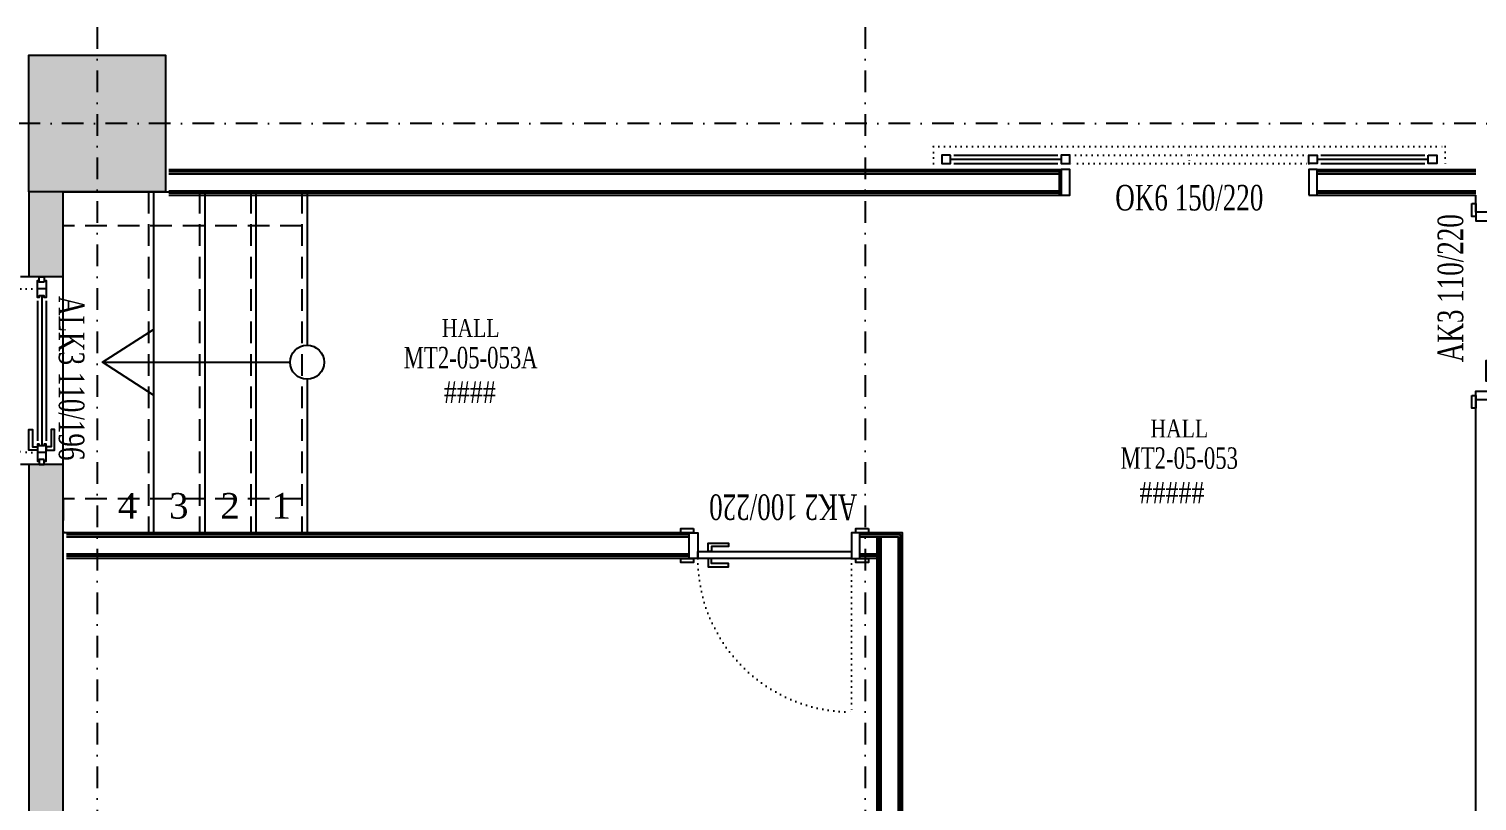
# Model space of a CAD drawing. Header units: inches. Extents: x -772 to 6765, y -813 to 4093.
# Drawn here: x 4210 to 5059, y 3003 to 3455 of the extents above; entities that cross this region are included whole.
import ezdxf
from ezdxf.enums import TextEntityAlignment as Align

# ---------------------------------------------------------------- set-up
doc = ezdxf.new("R2010")
doc.units = ezdxf.units.IN
doc.header["$MEASUREMENT"] = 0
doc.set_wipeout_variables(frame=1)
for name, pattern in [('DASHDOT', [25.4, 12.7, -6.35, 0, -6.35]), ('DOT2', [3.175, 0, -3.175]), ('HIDDENX2', [19.05, 12.7, -6.35])]:
    doc.linetypes.add(name, pattern=pattern)
for name, color, linetype in [('FHM_BEYAZ ALÇIPAN', 7, 'Continuous'), ('H_GAP_Cam', 153, 'Continuous'), ('H_GAP_Gorunus1', 230, 'Continuous'), ('H_GAP_Kapi_', 120, 'Continuous'), ('H_GAP_KapiDuvari', 31, 'Continuous'), ('H_GAP_KapiIzdusum', 8, 'DOT2'), ('H_GAP_PozKapi', 9, 'Continuous'), ('H_GAP_WipeoutKapi', 255, 'DOT2'), ('H_ROM_MahalEng', 61, 'Continuous'), ('H_ROM_MahalNumarasi', 61, 'Continuous'), ('H_STR_Aks', 250, 'DASHDOT'), ('H_STR_Betonarme', 4, 'Continuous'), ('H_STR_BetonarmeIz', 135, 'HIDDENX2'), ('H_STR_BetonarmeTarama', 251, 'Continuous'), ('H_STR_Merdiven', 190, 'Continuous'), ('H_TXT_Yazi_Text', 72, 'Continuous'), ('H_WAL_DuvarBlok', 234, 'Continuous'), ('H_WAL_DuvarTaramasi', 252, 'Continuous')]:
    doc.layers.add(name, color=color, linetype=linetype)
doc.layers.add('H_GAP_Kapi', color=120, linetype='Continuous', lineweight=25)
doc.styles.add('HG', font='times.ttf')
doc.styles.add('HG_POZ', font='times.ttf')
doc.styles.add('XR_IZM_MH_PLN_04_ROM$0$HG', font='times.ttf')

# ---------------------------------------------------------------- blocks, each defined once
blk = doc.blocks.new('*U10')
at = {"ltscale": 20}
blk.add_wipeout([(0, 3.5), (110, 3.5), (110, -28.5), (0, -28.5)], dxfattribs=at).dxf.layer = 'H_GAP_WipeoutKapi'
for p, q in [((7, -15), (7, -10)), ((10.5, -10), (10.5, -10)), ((99.5, -10), (99.5, -10)), ((103, -15), (103, -10))]:
    blk.add_line(p, q)
for points in [[(3, -14), (3, -11), (0, -11), (0, -14)], [(107, -14), (107, -11), (110, -11), (110, -14)]]:
    blk.add_lwpolyline(points, close=True)
for points in [[(2, -14), (2, -15), (12, -15), (12, -14), (11, -14), (11, -11), (12, -11), (12, -10), (2, -10), (2, -11)], [(108, -14), (108, -15), (98, -15), (98, -14), (99, -14), (99, -11), (98, -11), (98, -10), (108, -10), (108, -11)]]:
    blk.add_lwpolyline(points)
at = {"layer": 'H_GAP_Cam'}
blk.add_line((11, -12.5), (99, -12.5), dxfattribs=at)
at = {"layer": 'H_GAP_Gorunus1'}
for p, q in [((14, -10), (96, -10)), ((14, -15), (96, -15))]:
    blk.add_line(p, q, dxfattribs=at)
for points in [[(101.5, -10), (101.5, -5), (89.5, -5), (89.5, -7), (99.5, -7), (99.5, -10)], [(101.5, -15), (101.5, -20), (89.5, -20), (89.5, -18), (99.5, -18), (99.5, -15)]]:
    blk.add_lwpolyline(points, close=True, dxfattribs=at)
at = {"layer": 'H_GAP_KapiDuvari'}
for p, q in [((0, -25), (0, 0)), ((110, -25), (110, 0))]:
    blk.add_line(p, q, dxfattribs=at)
at = {"layer": 'H_GAP_KapiIzdusum', "linetype": 'DOT2'}
blk.add_line((7, -10), (7, 86), dxfattribs=at)
blk.add_arc((7, -10), 96, 0, 90, dxfattribs=at)
at = {"layer": 'H_GAP_PozKapi', "color": 2, "style": 'HG_POZ'}
blk.add_attdef('K-O', text='', height=15, dxfattribs=at).set_placement((45, 12.5), align=Align.MIDDLE_CENTER)
at = {"layer": 'H_GAP_PozKapi', "color": 2, "style": 'HG_POZ', "width": 0.7}
blk.add_attdef('KAPIPOZ', text='', height=15, dxfattribs=at).set_placement((45, -30), align=Align.MIDDLE)
blk = doc.blocks.new('*U40')
for points in [[(-65, 8.5), (-70, 8.5), (-70, 3.5), (-65, 3.5)], [(215, 8.5), (220, 8.5), (220, 3.5), (215, 3.5)]]:
    blk.add_lwpolyline(points, close=True)
at = {"layer": 'H_GAP_Cam'}
for p, q in [((-63, 8.5), (-2, 8.5)), ((152, 8.5), (213, 8.5))]:
    blk.add_line(p, q, dxfattribs=at)
at = {"layer": 'H_GAP_PozKapi', "color": 132, "style": 'HG_POZ', "width": 0.7}
blk.add_attdef('KAPIPOZ', text='', height=15, dxfattribs=at).set_placement((75, -16.5), align=Align.MIDDLE)
at = {"ltscale": 30}
blk.add_wipeout([(0, 3.5), (150, 3.5), (150, -18.5), (0, -18.5)], dxfattribs=at).dxf.layer = 'H_GAP_WipeoutKapi'
for points in [[(5, 8.5), (0, 8.5), (0, 3.5), (5, 3.5)], [(145, 8.5), (150, 8.5), (150, 3.5), (145, 3.5)], [(0, -15), (5, -15), (5, 0), (0, 0)], [(145, -15), (150, -15), (150, 0), (145, 0)]]:
    blk.add_lwpolyline(points, close=True)
at = {"layer": 'H_GAP_Cam'}
for p, q in [((-65, 6), (0, 6)), ((-63, 3.5), (-2, 3.5)), ((150, 6), (215, 6)), ((152, 3.5), (213, 3.5))]:
    blk.add_line(p, q, dxfattribs=at)
at = {"layer": 'H_GAP_KapiIzdusum', "linetype": 'DOT2'}
blk.add_lwpolyline([(-75, 3.5), (-75, 13.5), (225, 13.5), (225, 3.5)], dxfattribs=at)
for points in [[(75, 8.5), (75, 3.5), (5, 3.5), (5, 8.5)], [(75, 8.5), (75, 3.5), (145, 3.5), (145, 8.5)]]:
    blk.add_lwpolyline(points, close=True, dxfattribs=at)
blk = doc.blocks.new('*U34')
at = {"ltscale": 20}
blk.add_wipeout([(0, 3.5), (110, 3.5), (110, -18.5), (0, -18.5)], dxfattribs=at).dxf.layer = 'H_GAP_WipeoutKapi'
for points in [[(-5, 0), (-5, 2.5), (2.5, 2.5), (2.5, 0)], [(0, -15), (5, -15), (5, 0), (0, 0)], [(5, 0), (105, 0), (105, -4), (5, -4)], [(99, 0), (99, 5), (87, 5), (87, 3), (97, 3), (97, 0)], [(110, -15), (105, -15), (105, 0), (110, 0)], [(107.5, 0), (107.5, 2.5), (115, 2.5), (115, 0)], [(99, -4), (99, -9), (87, -9), (87, -7), (97, -7), (97, -4)], [(-5, -17.5), (-5, -15), (2.5, -15), (2.5, -17.5)], [(107.5, -17.5), (107.5, -15), (115, -15), (115, -17.5)]]:
    blk.add_lwpolyline(points, close=True)
at = {"layer": 'H_GAP_KapiIzdusum', "linetype": 'DOT2'}
blk.add_line((5, 0), (5, 100), dxfattribs=at)
blk.add_arc((5, 0), 100, 0, 90, dxfattribs=at)
at = {"layer": 'H_GAP_PozKapi', "style": 'HG_POZ'}
blk.add_attdef('K-O', text='', height=15, dxfattribs=at).set_placement((45, 15), align=Align.MIDDLE_CENTER)
at = {"layer": 'H_GAP_PozKapi', "style": 'HG_POZ', "width": 0.7}
blk.add_attdef('KAPIPOZ', text='', height=15, dxfattribs=at).set_placement((45, -30), align=Align.MIDDLE)
blk = doc.blocks.new('*U35')
at = {"ltscale": 20}
blk.add_wipeout([(0, 3.5), (100, 3.5), (100, -18.5), (0, -18.5)], dxfattribs=at).dxf.layer = 'H_GAP_WipeoutKapi'
for points in [[(-5, 0), (-5, 2.5), (2.5, 2.5), (2.5, 0)], [(0, -15), (5, -15), (5, 0), (0, 0)], [(5, 0), (95, 0), (95, -4), (5, -4)], [(89, 0), (89, 5), (77, 5), (77, 3), (87, 3), (87, 0)], [(100, -15), (95, -15), (95, 0), (100, 0)], [(97.5, 0), (97.5, 2.5), (105, 2.5), (105, 0)], [(89, -4), (89, -9), (77, -9), (77, -7), (87, -7), (87, -4)], [(-5, -17.5), (-5, -15), (2.5, -15), (2.5, -17.5)], [(97.5, -17.5), (97.5, -15), (105, -15), (105, -17.5)]]:
    blk.add_lwpolyline(points, close=True)
at = {"layer": 'H_GAP_KapiIzdusum', "linetype": 'DOT2'}
blk.add_line((5, 0), (5, 90), dxfattribs=at)
blk.add_arc((5, 0), 90, 0, 90, dxfattribs=at)
at = {"layer": 'H_GAP_PozKapi', "style": 'HG_POZ'}
blk.add_attdef('K-O', text='', height=15, dxfattribs=at).set_placement((45, 15), align=Align.MIDDLE_CENTER)
at = {"layer": 'H_GAP_PozKapi', "style": 'HG_POZ', "width": 0.7}
blk.add_attdef('KAPIPOZ', text='', height=15, dxfattribs=at).set_placement((45, -30), align=Align.MIDDLE)
blk = doc.blocks.new('Not_Mahal')
at = {"color": 0, "style": 'XR_IZM_MH_PLN_04_ROM$0$HG', "width": 0.7}
blk.add_attdef('NO', text='', height=18, dxfattribs=at).set_placement((0, 22.5), align=Align.MIDDLE_CENTER)

msp = doc.modelspace()

# ---------------------------------------------------------------- hatches: boundary and pattern name
at = {"layer": 'H_STR_BetonarmeTarama'}
h = msp.add_hatch(color=256, dxfattribs=at)
h.dxf.hatch_style = 1
h.paths.add_polyline_path([(4290, 3360), (4210, 3360), (4210, 3440), (4290, 3440)])
at = {"layer": 'H_WAL_DuvarTaramasi'}
msp.add_hatch(color=253, dxfattribs=at).paths.add_polyline_path([(4210, 2590), (4230, 2590), (4230, 3360), (4210, 3360)])

# ---------------------------------------------------------------- linework, layer by layer
at = {"layer": 'FHM_BEYAZ ALÇIPAN'}
for p, q in [((4707, 2857.5), (4707, 3157.5)), ((4708.25, 2857.5), (4708.25, 3157.5)), ((4709.5, 2857.5), (4709.5, 3157.5)), ((4707, 3147.5), (4232, 3147.5)), ((4707, 3146.25), (4232, 3146.25)), ((4707, 3145), (4232, 3145))]:
    msp.add_line(p, q, dxfattribs=at)
for points in [[(4292, 3373), (5058, 3373)], [(4292, 3371.75), (5058, 3371.75)], [(4292, 3370.5), (5058, 3370.5)], [(4292, 3360.5), (5058, 3360.5)], [(4292, 3359.25), (5058, 3359.25)], [(4292, 3358), (5058, 3358)], [(5058, 2592), (5058, 3358)], [(4722, 2592), (4722, 3160), (4232, 3160)], [(4720.75, 2592), (4720.75, 3158.75), (4232, 3158.75)], [(4719.5, 2592), (4719.5, 3157.5), (4232, 3157.5)]]:
    msp.add_lwpolyline(points, dxfattribs=at)
at = {"layer": 'H_STR_Aks'}
for p, q in [((4250, 4043.005), (4250, -712.77)), ((6664.509, 3400), (-659.052, 3400))]:
    msp.add_line(p, q, dxfattribs=at)
at = {"layer": 'H_STR_Betonarme'}
msp.add_lwpolyline([(4290, 3360), (4210, 3360), (4210, 3440), (4290, 3440)], close=True, dxfattribs=at)
at = {"layer": 'H_STR_BetonarmeIz'}
for points in [[(4370, 3340), (4230, 3340), (4230, 3360), (4370, 3360)], [(4280, 3360), (4280, 3160)], [(4310, 3360), (4310, 3160)], [(4340, 3360), (4340, 3160)], [(4370, 3360), (4370, 3160)], [(4370, 3180), (4230, 3180), (4230, 3160)], [(4370, 3160), (4230, 3160)]]:
    msp.add_lwpolyline(points, dxfattribs=at)
at = {"layer": 'H_STR_Merdiven'}
for points in [[(4283, 3360), (4283, 3160)], [(4313, 3360), (4313, 3160)], [(4343, 3360), (4343, 3160)], [(4283, 3240.755), (4253, 3260), (4283, 3279.245)], [(4253, 3260), (4363, 3260)]]:
    msp.add_lwpolyline(points, dxfattribs=at)
msp.add_circle((4373, 3260), 10, dxfattribs=at)
at = {"layer": 'H_WAL_DuvarBlok'}
msp.add_lwpolyline([(4210, 2590), (4230, 2590), (4230, 3360), (4210, 3360)], close=True, dxfattribs=at)

# ---------------------------------------------------------------- block references
at = {"layer": 'H_ROM_MahalNumarasi'}
ref = msp.add_blockref('Not_Mahal', (4468.877, 3262.729), dxfattribs=dict(at, xscale=0.7, yscale=0.7))
ref.add_attrib('ROOMNAME', 'HALL', dxfattribs={"layer": 'H_ROM_MahalEng', "height": 10.5, "style": 'HG', "width": 0.8}).set_placement((4468.877, 3280.054), align=Align.MIDDLE_CENTER)
ref.add_attrib('NO', 'MT2-05-053A', dxfattribs={"layer": '0', "color": 0, "height": 12.6, "style": 'HG', "width": 0.7}).set_placement((4468.877, 3262.729), align=Align.MIDDLE_CENTER)
ref.add_attrib('ALAN', '####', dxfattribs={"layer": '0', "color": 0, "height": 12.6, "style": 'HG', "width": 0.8}).set_placement((4483.577, 3242.429), align=Align.MIDDLE_RIGHT)
ref = msp.add_blockref('Not_Mahal', (4884.129, 3203.814), dxfattribs=dict(at, xscale=0.7, yscale=0.7))
ref.add_attrib('ROOMNAME', 'HALL', dxfattribs={"layer": 'H_ROM_MahalEng', "height": 10.5, "style": 'HG', "width": 0.8}).set_placement((4884.129, 3221.139), align=Align.MIDDLE_CENTER)
ref.add_attrib('NO', 'MT2-05-053', dxfattribs={"layer": '0', "color": 0, "height": 12.6, "style": 'HG', "width": 0.7}).set_placement((4884.129, 3203.814), align=Align.MIDDLE_CENTER)
ref.add_attrib('ALAN', '#####', dxfattribs={"layer": '0', "color": 0, "height": 12.6, "style": 'HG', "width": 0.8}).set_placement((4898.829, 3183.514), align=Align.MIDDLE_RIGHT)

# ---------------------------------------------------------------- texts
at = {"layer": 'H_TXT_Yazi_Text', "style": 'HG'}
for s, p in [('4', (4267.807, 3168.347)), ('3', (4297.807, 3168.347)), ('2', (4327.807, 3168.347)), ('1', (4357.807, 3168.347))]:
    msp.add_text(s, height=15, dxfattribs=at).set_placement(p, align=Align.CENTER)

# ---------------------------------------------------------------- next in the draw order: block references
at = {"layer": 'H_GAP_Kapi'}
ref = msp.add_blockref('*U10', (4205, 3310), dxfattribs=dict(at, xscale=-1, rotation=90))
ref.add_attrib('KAPIPOZ', 'ALK3 110/196', dxfattribs={"layer": 'H_GAP_PozKapi', "color": 2, "height": 15, "rotation": 270, "style": 'HG_POZ', "width": 0.7}).set_placement((4235, 3250.647), align=Align.MIDDLE)
at = {"layer": 'H_GAP_Kapi_'}
ref = msp.add_blockref('*U40', (4815, 3373), dxfattribs=at)
ref.add_attrib('KAPIPOZ', 'OK6 150/220', dxfattribs={"layer": 'H_GAP_PozKapi', "color": 132, "height": 15, "style": 'HG_POZ', "width": 0.7}).set_placement((4890, 3356.5), align=Align.MIDDLE)
ref = msp.add_blockref('*U35', (4697, 3145), dxfattribs=dict(at, rotation=180))
ref.add_attrib('KAPIPOZ', 'AK2 100/220', dxfattribs={"layer": 'H_GAP_PozKapi', "height": 15, "rotation": 180, "style": 'HG_POZ', "width": 0.7}).set_placement((4652, 3175), align=Align.MIDDLE)

# ---------------------------------------------------------------- next in the draw order: linework, layer by layer
at = {"layer": 'FHM_BEYAZ ALÇIPAN'}
for points in [[(4813.75, 3373), (4813.75, 3358)], [(4815, 3373), (4815, 3358)]]:
    msp.add_lwpolyline(points, dxfattribs=at)
at = {"layer": 'H_STR_Aks'}
msp.add_line((4700, 4043.005), (4700, -712.77), dxfattribs=at)
at = {"layer": 'H_STR_Merdiven'}
msp.add_lwpolyline([(4373, 3250), (4373, 3160), (4230, 3160), (4230, 3360), (4373, 3360), (4373, 3270)], dxfattribs=at)

# ---------------------------------------------------------------- next in the draw order: block references
at = {"layer": 'H_GAP_Kapi_'}
ref = msp.add_blockref('*U34', (5073, 3348), dxfattribs=dict(at, rotation=270))
ref.add_attrib('KAPIPOZ', 'AK3 110/220', dxfattribs={"layer": 'H_GAP_PozKapi', "height": 15, "rotation": 450, "style": 'HG_POZ', "width": 0.7}).set_placement((5043, 3303.432), align=Align.MIDDLE)

doc.saveas('drawing.dxf')
